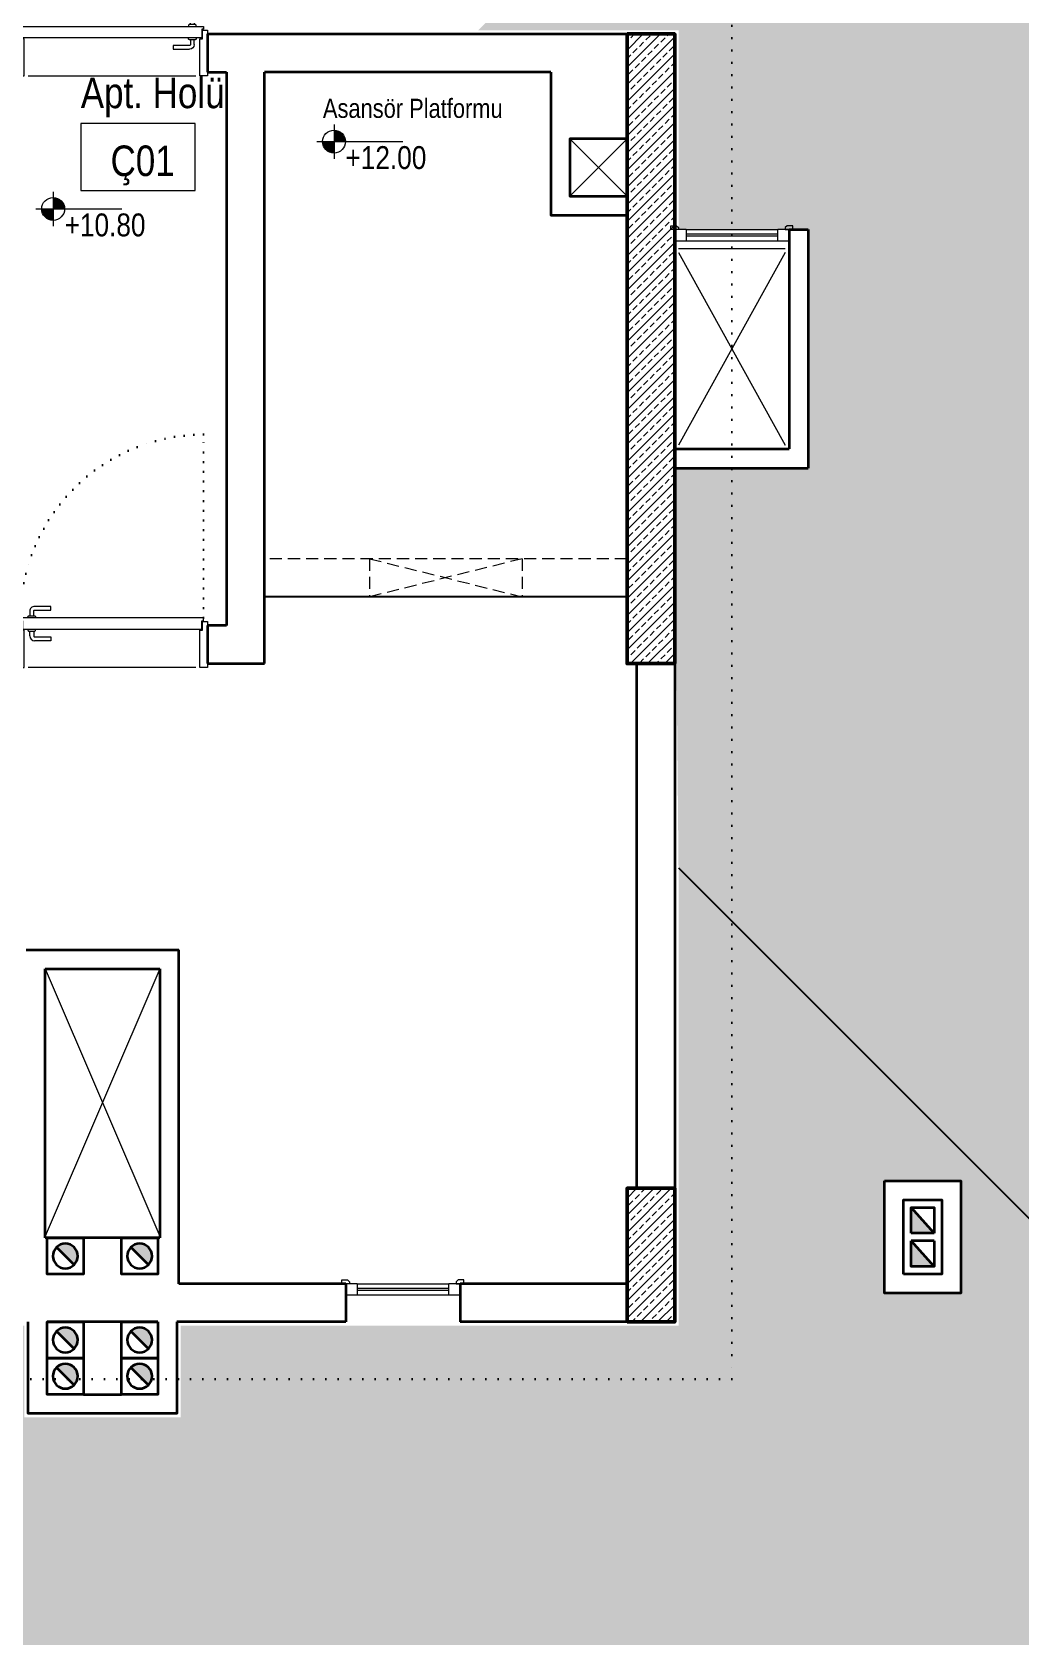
# Model space of a CAD drawing. Header units: millimetres. Extents: x 1852829 to 1882754, y -270850 to -231658.
# Drawn here: x 1869726 to 1870244, y -264353 to -263513 of the extents above; entities that cross this region are included whole.
import ezdxf
from ezdxf.enums import TextEntityAlignment as Align

# ---------------------------------------------------------------- set-up
doc = ezdxf.new("R2010")
doc.units = ezdxf.units.MM
for name, pattern in [('DOT', [0.25, 0, -0.25]), ('izdüşüm arka', [3.175, 0, -3.175]), ('izdüşüm ön', [9.525, 6.35, -3.175])]:
    doc.linetypes.add(name, pattern=pattern)
for name, color, linetype, lineweight in [('a_ba', 6, 'Continuous', 50), ('a_doğrama', 251, 'Continuous', 20), ('a_duvar', 251, 'Continuous', 35), ('a_görünüş', 32, 'Continuous', 25), ('a_görünüş_ince', 8, 'Continuous', 20), ('a_hatch_ba', 252, 'Continuous', 13), ('a_hatch_misc', 251, 'Continuous', 15), ('a_izdüşüm_arka', 251, 'izdüşüm arka', 30), ('a_izdüşüm_ön', 6, 'izdüşüm ön', 9), ('a_not_kot', 251, 'Continuous', 13), ('a_not_mahal', 253, 'Continuous', 5), ('a_not_misc', 144, 'Continuous', 5), ('a_not_text', 7, 'Continuous', 13)]:
    doc.layers.add(name, color=color, linetype=linetype, lineweight=lineweight)
doc.styles.get("Standard").update_dxf_attribs({"font": 'ARIALN.TTF'})

# ---------------------------------------------------------------- blocks, each defined once
blk = doc.blocks.new('M1')
at = {"layer": 'a_doğrama', "linetype": 'Continuous'}
for p, q in [((-24, 6), (-30, 6)), ((-30, 0), (-30, 6)), ((-24, 0), (-30, 0)), ((-24, 0), (-24, 6)), ((30, 6), (24, 6)), ((24, 6), (24, 0)), ((30, 0), (30, 6)), ((30, 0), (24, 0))]:
    blk.add_line(p, q, dxfattribs=at)
at = {"layer": 'a_doğrama'}
for p, q in [((24, 3.5), (-24, 3.5)), ((24, 2.5), (-24, 2.5))]:
    blk.add_line(p, q, dxfattribs=at)
for points in [[(-28, -1), (-28, 0), (-32, 0), (-32, -2), (-29, -2)], [(28, -1), (28, 0), (32, 0), (32, -2), (29, -2)]]:
    blk.add_lwpolyline(points, close=True, dxfattribs=at)
at = {"layer": 'a_görünüş_ince'}
for p, q in [((24, 6), (-24, 6)), ((-24, 0), (24, 0))]:
    blk.add_line(p, q, dxfattribs=at)
blk = doc.blocks.new('baca_şönt')
at = {"layer": 'a_duvar'}
h = blk.add_hatch(color=256, dxfattribs=at)
h.dxf.hatch_style = 1
h.paths.add_polyline_path([(21.5, -5), (21.5, -17), (35, -17)])
h.paths.add_polyline_path([(4, -5), (4, -17), (17.5, -17)])
for p, q in [((4, -5), (17.5, -17)), ((17.5, -5), (17.5, -17)), ((21.5, -5), (21.5, -17)), ((21.5, -5), (35, -17))]:
    blk.add_line(p, q, dxfattribs=at)
blk.add_lwpolyline([(0, -21), (39, -21), (39, -1), (0, -1)], close=True, dxfattribs=at)
for points in [[(17.5, -5), (4, -5), (4, -17), (17.5, -17)], [(21.5, -17), (35, -17), (35, -5), (21.5, -5)]]:
    blk.add_lwpolyline(points, dxfattribs=at)
blk = doc.blocks.new('baca_müstakil')
at = {"layer": 'a_duvar'}
h = blk.add_hatch(color=256, dxfattribs=at)
h.dxf.hatch_style = 1
h.paths.add_polyline_path([(4.9, -4.9, 0.198912), (3, -9.5, 0.668179), (14.1, -14.1)])
blk.add_line((4.9, -4.9), (14.1, -14.1), dxfattribs=at)
blk.add_lwpolyline([(0, -19), (19, -19), (19, 0), (0, 0)], close=True, dxfattribs=at)
blk.add_circle((9.5, -9.5), 6.5, dxfattribs=at)
blk = doc.blocks.new('K1')
at = {"layer": 'a_doğrama', "color": 251}
for points in [[(-17.5, -2.5), (-22, -2.5), (-22, 0), (2, 0), (2, -4), (-17.5, -4), (-17.5, -2.5)], [(-27.5, -93.1), (-25, -93.1)], [(-17.5, -97.5), (-22, -97.5), (-22, -100), (2, -100), (2, -96), (-17.5, -96), (-17.5, -97.5)], [(-14.5, -93.1), (-17, -93.1)]]:
    blk.add_lwpolyline(points, dxfattribs=at)
blk.add_lwpolyline([(-18, -14), (-18, -4), (-18, -3), (-22.5, -3), (-22.5, -2.5), (-22.5, -2), (-24, -2), (-24, -2.5), (-24, -12.5), (-24, -88), (-24, -97.5), (-24, -98), (-22.5, -98), (-22.5, -97.5), (-22.5, -97), (-18, -97), (-18, -96), (-18, -86.5)], close=True, dxfattribs=at)
for points in [[(-25, -91.1), (-27.5, -91.1, -0.414214), (-28, -90.6), (-28, -82.1), (-30, -82.1), (-30, -90.6)], [(-17, -91.1), (-14.5, -91.1, 0.414214), (-14, -90.6), (-14, -82.1), (-12, -82.1), (-12, -90.6)], [(-24, -94.1), (-24.5, -94.1, -0.414214), (-25, -93.6), (-25, -90.6, -0.414214), (-24.5, -90.1), (-24, -90.1)], [(-18, -94.1), (-17.5, -94.1, 0.414214), (-17, -93.6), (-17, -90.6, 0.414214), (-17.5, -90.1), (-18, -90.1)]]:
    blk.add_lwpolyline(points, format="xyb", dxfattribs=at)
for centre, start, end in [((-27.5, -90.6), 180, 270), ((-14.5, -90.6), 270, 0)]:
    blk.add_arc(centre, 2.5, start, end, dxfattribs=at)
at = {"layer": 'a_görünüş_ince', "color": 251}
blk.add_line((2, -6), (2, -94), dxfattribs=at)
at = {"layer": 'a_izdüşüm_arka', "color": 251, "linetype": 'DOT', "ltscale": 20}
blk.add_line((-24, -2), (-120, -2), dxfattribs=at)
blk.add_arc((-24, -2), 96, 180, 270, dxfattribs=at)
blk = doc.blocks.new('sembol_kot')
at = {"layer": 'a_not_kot'}
for points in [[(0, 10), (0, 0), (10, 0, 0.414214)], [(0, 0), (-10, 0, 0.414214), (0, -10)]]:
    blk.add_hatch(color=256, dxfattribs=at).paths.add_polyline_path(points)
for p, q in [((0, 15), (0, -15)), ((-15, 0), (60, 0))]:
    blk.add_line(p, q, dxfattribs=at)
blk.add_circle((0, 0), 10, dxfattribs=at)

msp = doc.modelspace()

# ---------------------------------------------------------------- hatches: boundary and pattern name
at = {"layer": 'a_hatch_misc', "ltscale": 10}
h = msp.add_hatch(dxfattribs=at)
h.set_pattern_fill('AR-RSHKE', color=256, scale=0.15, angle=90)
h.set_pattern_definition([(90, (-86834.217, -19287.247), (-45.72, 97.155), [22.86, -19.05, 26.67, -11.43, 34.29, -15.24]), (90, (-86836.122, -19264.387), (-45.72, 97.155), [19.05, -72.39, 15.24, -22.86]), (90, (-86831.36, -19218.667), (-45.72, 97.155), [11.43, -118.11]), (180, (-86834.217, -19287.247), (-45.72, -32.385), [43.815, -139.065]), (180, (-86834.217, -19264.387), (-45.72, -32.385), [42.8625, -140.0175]), (180, (-86834.217, -19245.337), (-45.72, -32.385), [40.005, -142.875]), (180, (-86831.36, -19218.667), (-45.72, -32.385), [43.815, -139.065]), (180, (-86831.36, -19207.237), (-45.72, -32.385), [43.815, -139.065]), (180, (-86834.217, -19172.947), (-45.72, -32.385), [41.91, -140.97])])
h.paths.add_polyline_path([(1871002.71, -262468.51), (1869959.71, -263511.51), (1870064.71, -263511.51), (1870064.71, -263616.01), (1870132.71, -263616.01), (1870132.71, -263741.01), (1870062.71, -263741.01), (1870064.71, -263950.51), (1871002.71, -264888.51)])
h.paths.add_polyline_path([(1870747.71, -263242.51), (1870747.71, -263183.51), (1870787.71, -263183.51), (1870787.71, -263242.51)], flags=16)
h.paths.add_polyline_path([(1870360.71, -263637.01), (1870360.71, -263676.01), (1870341.71, -263676.01), (1870341.71, -263720.01), (1870302.71, -263720.01), (1870302.71, -263676.01), (1870302.71, -263637.01)], flags=16)
h.paths.add_polyline_path([(1870748.71, -264178.51), (1870787.71, -264178.51), (1870787.71, -264217.51), (1870748.71, -264217.51)], flags=16)
h = msp.add_hatch(dxfattribs=at)
h.set_pattern_fill('AR-RSHKE', color=256, scale=0.15)
h.set_pattern_definition([(0, (-86834.217, -19287.247), (97.155, 45.72), [22.86, -19.05, 26.67, -11.43, 34.29, -15.24]), (0, (-86811.357, -19285.34), (97.155, 45.72), [19.05, -72.39, 15.24, -22.86]), (0, (-86765.637, -19290.104), (97.155, 45.72), [11.43, -118.11]), (90, (-86834.217, -19287.247), (-32.385, 45.72), [43.815, -139.065]), (90, (-86811.357, -19287.247), (-32.385, 45.72), [42.8625, -140.0175]), (90, (-86792.307, -19287.247), (-32.385, 45.72), [40.005, -142.875]), (90, (-86765.637, -19290.104), (-32.385, 45.72), [43.815, -139.065]), (90, (-86754.207, -19290.104), (-32.385, 45.72), [43.815, -139.065]), (90, (-86719.917, -19287.247), (-32.385, 45.72), [41.91, -140.97])])
h.paths.add_polyline_path([(1870064.71, -263950.51), (1870064.71, -264190.51), (1869803.71, -264190.51), (1869803.71, -264238.51), (1869721.71, -264238.51), (1869721.71, -264190.51), (1869385.71, -264190.51), (1869385.71, -264025.51), (1868522.71, -264888.51), (1871002.71, -264888.51)])
h.paths.add_polyline_path([(1870172.71, -264173.51), (1870172.71, -264114.51), (1870212.71, -264114.51), (1870212.71, -264173.51)], flags=16)
h.paths.add_polyline_path([(1869352.71, -264173.51), (1869312.71, -264173.51), (1869312.71, -264114.51), (1869352.71, -264114.51)], flags=16)

# ---------------------------------------------------------------- linework, layer by layer
at = {"layer": 'a_ba', "color": 253}
for points in [[(1870037.71, -263513.51), (1870062.71, -263513.51), (1870062.71, -263843.51), (1870037.71, -263843.51), (1870037.71, -263818.51), (1870037.71, -263818.51), (1870037.71, -263538.51), (1870037.71, -263538.51)], [(1870037.71, -264188.51), (1870062.71, -264188.51), (1870062.71, -264118.51), (1870037.71, -264118.51)]]:
    msp.add_lwpolyline(points, close=True, dxfattribs=at)
at = {"layer": 'a_duvar'}
for p, q in [((1869827.71, -263533.51), (1869827.71, -263823.51)), ((1869847.71, -263843.51), (1869847.71, -263533.51)), ((1869997.71, -263533.51), (1869847.71, -263533.51)), ((1870037.71, -263568.51), (1870037.71, -263788.51)), ((1870062.71, -263616.01), (1870062.71, -263616.01)), ((1870122.71, -263616.01), (1870122.71, -263731.01)), ((1870132.71, -263616.01), (1870132.71, -263741.01)), ((1870062.71, -263721.01), (1870062.71, -263721.01)), ((1870062.71, -263741.01), (1870062.71, -263741.01)), ((1869827.71, -263823.51), (1869817.71, -263823.51)), ((1869817.71, -263843.51), (1869847.71, -263843.51)), ((1869722.71, -263993.51), (1869802.71, -263993.51)), ((1869802.71, -264168.51), (1869802.71, -263993.51)), ((1869732.71, -264003.51), (1869792.71, -264003.51)), ((1869732.71, -264144.51), (1869732.71, -264003.51)), ((1869792.71, -264003.51), (1869792.71, -264144.51))]:
    msp.add_line(p, q, dxfattribs=at)
for points in [[(1869817.71, -263513.51), (1870037.71, -263513.51)], [(1869817.71, -263513.51), (1869817.71, -263533.51)], [(1869817.71, -263533.51), (1869827.71, -263533.51)], [(1869997.71, -263533.51), (1869997.71, -263608.51), (1870037.71, -263608.51)], [(1870037.71, -263568.51), (1870007.71, -263568.51), (1870007.71, -263598.51), (1870037.71, -263598.51)], [(1870122.71, -263616.01), (1870132.71, -263616.01)], [(1870062.71, -263731.01), (1870122.71, -263731.01)], [(1870062.71, -263741.01), (1870132.71, -263741.01)], [(1869817.71, -263823.51), (1869817.71, -263843.51)], [(1870042.71, -263843.51), (1870042.71, -264118.51)], [(1870062.71, -263843.52), (1870062.71, -264118.51)], [(1869792.71, -264144.51), (1869732.71, -264144.51)], [(1869890.21, -264168.51), (1869802.71, -264168.51)], [(1869890.21, -264168.51), (1869890.21, -264188.51)], [(1870037.71, -264168.51), (1869950.21, -264168.51)], [(1869950.21, -264168.51), (1869950.21, -264188.51)], [(1869801.71, -264188.51), (1869801.71, -264236.51), (1869723.71, -264236.51), (1869723.71, -264188.51)], [(1869791.71, -264188.51), (1869733.71, -264188.51)], [(1869890.21, -264188.51), (1869801.71, -264188.51)], [(1870037.71, -264188.51), (1869950.21, -264188.51)], [(1869752.71, -264226.51), (1869772.71, -264226.51)]]:
    msp.add_lwpolyline(points, dxfattribs=at)
msp.add_lwpolyline([(1870172.71, -264114.51), (1870212.71, -264114.51), (1870212.71, -264173.51), (1870172.71, -264173.51)], close=True, dxfattribs=at)
at = {"layer": 'a_görünüş', "color": 251}
for p, q in [((1870037.71, -263808.51), (1869847.71, -263808.51)), ((1870062.71, -263948.51), (1870062.71, -263948.51)), ((1870064.71, -263950.51), (1871002.71, -264888.51))]:
    msp.add_line(p, q, dxfattribs=at)
at = {"layer": 'a_görünüş_ince'}
msp.add_lwpolyline([(1870064.71, -263626.01), (1870120.71, -263626.01)], dxfattribs=at)
at = {"layer": 'a_hatch_ba', "linetype": 'Continuous'}
for p, q in [((1870037.71, -263522), (1870046.2, -263513.51)), ((1870037.71, -263530.98), (1870055.18, -263513.51)), ((1870039.68, -263515.54), (1870041.71, -263513.51)), ((1870058.76, -263514.42), (1870059.67, -263513.51)), ((1870037.71, -263539.96), (1870062.71, -263514.96)), ((1870037.71, -263517.51), (1870038.55, -263516.66)), ((1870040.8, -263523.4), (1870043.04, -263521.15)), ((1870044.17, -263520.03), (1870046.41, -263517.79)), ((1870047.53, -263516.66), (1870049.78, -263514.42)), ((1870052.02, -263521.15), (1870054.27, -263518.91)), ((1870055.39, -263517.79), (1870057.64, -263515.54)), ((1870059.88, -263522.28), (1870062.13, -263520.03)), ((1870037.71, -263548.94), (1870062.71, -263523.94)), ((1870037.71, -263526.49), (1870039.68, -263524.52)), ((1870041.92, -263531.26), (1870044.17, -263529.01)), ((1870045.29, -263527.89), (1870047.53, -263525.64)), ((1870048.66, -263524.52), (1870050.9, -263522.28)), ((1870049.78, -263532.38), (1870052.02, -263530.13)), ((1870053.15, -263529.01), (1870055.39, -263526.77)), ((1870056.51, -263525.64), (1870058.76, -263523.4)), ((1870061, -263530.13), (1870062.71, -263528.43)), ((1870037.71, -263557.92), (1870062.71, -263532.92)), ((1870038.55, -263534.62), (1870040.8, -263532.38)), ((1870043.04, -263539.11), (1870045.29, -263536.87)), ((1870046.41, -263535.75), (1870048.66, -263533.5)), ((1870050.9, -263540.24), (1870053.15, -263537.99)), ((1870054.27, -263536.87), (1870056.51, -263534.62)), ((1870057.64, -263533.5), (1870059.88, -263531.26)), ((1870062.13, -263537.99), (1870062.71, -263537.41)), ((1870037.71, -263566.9), (1870062.71, -263541.9)), ((1870037.71, -263544.45), (1870038.55, -263543.6)), ((1870039.68, -263542.48), (1870041.92, -263540.24)), ((1870044.17, -263546.97), (1870046.41, -263544.73)), ((1870047.53, -263543.6), (1870049.78, -263541.36)), ((1870052.02, -263548.09), (1870054.27, -263545.85)), ((1870055.39, -263544.73), (1870057.64, -263542.48)), ((1870058.76, -263541.36), (1870061, -263539.11)), ((1870059.88, -263549.22), (1870062.13, -263546.97)), ((1870037.71, -263575.88), (1870062.71, -263550.88)), ((1870037.71, -263553.43), (1870039.68, -263551.46)), ((1870040.8, -263550.34), (1870043.04, -263548.09)), ((1870045.29, -263554.83), (1870047.53, -263552.58)), ((1870048.66, -263551.46), (1870050.9, -263549.22)), ((1870053.15, -263555.95), (1870055.39, -263553.71)), ((1870056.51, -263552.58), (1870058.76, -263550.34)), ((1870061, -263557.07), (1870062.71, -263555.37)), ((1870037.71, -263584.86), (1870062.71, -263559.86)), ((1870038.55, -263561.56), (1870040.8, -263559.32)), ((1870041.92, -263558.2), (1870044.17, -263555.95)), ((1870043.04, -263566.05), (1870045.29, -263563.81)), ((1870046.41, -263562.69), (1870048.66, -263560.44)), ((1870049.78, -263559.32), (1870052.02, -263557.07)), ((1870054.27, -263563.81), (1870056.51, -263561.56)), ((1870057.64, -263560.44), (1870059.88, -263558.2)), ((1870037.71, -263593.84), (1870062.71, -263568.84)), ((1870037.71, -263571.39), (1870038.55, -263570.54)), ((1870039.68, -263569.42), (1870041.92, -263567.18)), ((1870044.17, -263573.91), (1870046.41, -263571.67)), ((1870047.53, -263570.54), (1870049.78, -263568.3)), ((1870050.9, -263567.18), (1870053.15, -263564.93)), ((1870055.39, -263571.67), (1870057.64, -263569.42)), ((1870058.76, -263568.3), (1870061, -263566.05)), ((1870062.13, -263564.93), (1870062.71, -263564.35)), ((1870037.71, -263602.82), (1870062.71, -263577.82)), ((1870037.71, -263580.37), (1870039.68, -263578.4)), ((1870040.8, -263577.28), (1870043.04, -263575.03)), ((1870045.29, -263581.77), (1870047.53, -263579.52)), ((1870048.66, -263578.4), (1870050.9, -263576.16)), ((1870052.02, -263575.03), (1870054.27, -263572.79)), ((1870053.15, -263582.89), (1870055.39, -263580.65)), ((1870056.51, -263579.52), (1870058.76, -263577.28)), ((1870059.88, -263576.16), (1870062.13, -263573.91)), ((1870037.71, -263611.8), (1870062.71, -263586.8)), ((1870038.55, -263588.51), (1870040.8, -263586.26)), ((1870041.92, -263585.14), (1870044.17, -263582.89)), ((1870046.41, -263589.63), (1870048.66, -263587.38)), ((1870049.78, -263586.26), (1870052.02, -263584.02)), ((1870054.27, -263590.75), (1870056.51, -263588.51)), ((1870057.64, -263587.38), (1870059.88, -263585.14)), ((1870061, -263584.02), (1870062.71, -263582.31)), ((1870037.71, -263620.78), (1870062.71, -263595.78)), ((1870037.71, -263598.33), (1870038.55, -263597.49)), ((1870039.68, -263596.36), (1870041.92, -263594.12)), ((1870043.04, -263593), (1870045.29, -263590.75)), ((1870047.53, -263597.49), (1870049.78, -263595.24)), ((1870050.9, -263594.12), (1870053.15, -263591.87)), ((1870055.39, -263598.61), (1870057.64, -263596.36)), ((1870058.76, -263595.24), (1870061, -263593)), ((1870062.13, -263591.87), (1870062.71, -263591.29)), ((1870037.71, -263629.76), (1870062.71, -263604.76)), ((1870037.71, -263607.31), (1870039.68, -263605.34)), ((1870040.8, -263604.22), (1870043.04, -263601.98)), ((1870044.17, -263600.85), (1870046.41, -263598.61)), ((1870048.66, -263605.34), (1870050.9, -263603.1)), ((1870052.02, -263601.98), (1870054.27, -263599.73)), ((1870056.51, -263606.47), (1870058.76, -263604.22)), ((1870059.88, -263603.1), (1870062.13, -263600.85)), ((1870037.71, -263638.74), (1870062.71, -263613.74)), ((1870038.55, -263615.45), (1870040.8, -263613.2)), ((1870041.92, -263612.08), (1870044.17, -263609.83)), ((1870045.29, -263608.71), (1870047.53, -263606.47)), ((1870046.41, -263616.57), (1870048.66, -263614.32)), ((1870049.78, -263613.2), (1870052.02, -263610.96)), ((1870053.15, -263609.83), (1870055.39, -263607.59)), ((1870057.64, -263614.32), (1870059.88, -263612.08)), ((1870061, -263610.96), (1870062.71, -263609.25)), ((1870037.71, -263647.72), (1870062.71, -263622.72)), ((1870039.68, -263623.3), (1870041.92, -263621.06)), ((1870043.04, -263619.94), (1870045.29, -263617.69)), ((1870047.53, -263624.43), (1870049.78, -263622.18)), ((1870050.9, -263621.06), (1870053.15, -263618.81)), ((1870054.27, -263617.69), (1870056.51, -263615.45)), ((1870058.76, -263622.18), (1870061, -263619.94)), ((1870062.13, -263618.81), (1870062.71, -263618.23)), ((1870037.71, -263625.27), (1870038.55, -263624.43)), ((1870040.8, -263631.16), (1870043.04, -263628.92)), ((1870044.17, -263627.79), (1870046.41, -263625.55)), ((1870048.66, -263632.28), (1870050.9, -263630.04)), ((1870052.02, -263628.92), (1870054.27, -263626.67)), ((1870055.39, -263625.55), (1870057.64, -263623.3)), ((1870056.51, -263633.41), (1870058.76, -263631.16)), ((1870059.88, -263630.04), (1870062.13, -263627.79)), ((1870037.71, -263656.7), (1870062.71, -263631.7)), ((1870037.71, -263634.25), (1870039.68, -263632.28)), ((1870041.92, -263639.02), (1870044.17, -263636.77)), ((1870045.29, -263635.65), (1870047.53, -263633.41)), ((1870049.78, -263640.14), (1870052.02, -263637.9)), ((1870053.15, -263636.77), (1870055.39, -263634.53)), ((1870057.64, -263641.26), (1870059.88, -263639.02)), ((1870061, -263637.9), (1870062.71, -263636.19)), ((1870037.71, -263665.68), (1870062.71, -263640.68)), ((1870038.55, -263642.39), (1870040.8, -263640.14)), ((1870039.68, -263650.24), (1870041.92, -263648)), ((1870043.04, -263646.88), (1870045.29, -263644.63)), ((1870046.41, -263643.51), (1870048.66, -263641.26)), ((1870050.9, -263648), (1870053.15, -263645.75)), ((1870054.27, -263644.63), (1870056.51, -263642.39)), ((1870058.76, -263649.12), (1870061, -263646.88)), ((1870062.13, -263645.75), (1870062.71, -263645.17)), ((1870037.71, -263674.66), (1870062.71, -263649.66)), ((1870037.71, -263652.21), (1870038.55, -263651.37)), ((1870040.8, -263658.1), (1870043.04, -263655.86)), ((1870044.17, -263654.73), (1870046.41, -263652.49)), ((1870047.53, -263651.37), (1870049.78, -263649.12)), ((1870052.02, -263655.86), (1870054.27, -263653.61)), ((1870055.39, -263652.49), (1870057.64, -263650.24)), ((1870059.88, -263656.98), (1870062.13, -263654.73)), ((1870037.71, -263683.64), (1870062.71, -263658.64)), ((1870037.71, -263661.19), (1870039.68, -263659.22)), ((1870041.92, -263665.96), (1870044.17, -263663.71)), ((1870045.29, -263662.59), (1870047.53, -263660.35)), ((1870048.66, -263659.22), (1870050.9, -263656.98)), ((1870049.78, -263667.08), (1870052.02, -263664.84)), ((1870053.15, -263663.71), (1870055.39, -263661.47)), ((1870056.51, -263660.35), (1870058.76, -263658.1)), ((1870061, -263664.84), (1870062.71, -263663.13)), ((1870037.71, -263692.62), (1870062.71, -263667.62)), ((1870038.55, -263669.33), (1870040.8, -263667.08)), ((1870043.04, -263673.82), (1870045.29, -263671.57)), ((1870046.41, -263670.45), (1870048.66, -263668.21)), ((1870050.9, -263674.94), (1870053.15, -263672.7)), ((1870054.27, -263671.57), (1870056.51, -263669.33)), ((1870057.64, -263668.21), (1870059.88, -263665.96)), ((1870062.13, -263672.7), (1870062.71, -263672.11)), ((1870037.71, -263701.6), (1870062.71, -263676.6)), ((1870037.71, -263679.15), (1870038.55, -263678.31)), ((1870039.68, -263677.19), (1870041.92, -263674.94)), ((1870044.17, -263681.68), (1870046.41, -263679.43)), ((1870047.53, -263678.31), (1870049.78, -263676.06)), ((1870052.02, -263682.8), (1870054.27, -263680.55)), ((1870055.39, -263679.43), (1870057.64, -263677.19)), ((1870058.76, -263676.06), (1870061, -263673.82)), ((1870059.88, -263683.92), (1870062.13, -263681.68)), ((1870037.71, -263710.58), (1870062.71, -263685.58)), ((1870037.71, -263688.13), (1870039.68, -263686.17)), ((1870040.8, -263685.04), (1870043.04, -263682.8)), ((1870045.29, -263689.53), (1870047.53, -263687.29)), ((1870048.66, -263686.17), (1870050.9, -263683.92)), ((1870053.15, -263690.66), (1870055.39, -263688.41)), ((1870056.51, -263687.29), (1870058.76, -263685.04)), ((1870061, -263691.78), (1870062.71, -263690.07)), ((1870037.71, -263719.56), (1870062.71, -263694.56)), ((1870038.55, -263696.27), (1870040.8, -263694.02)), ((1870041.92, -263692.9), (1870044.17, -263690.66)), ((1870043.04, -263700.76), (1870045.29, -263698.51)), ((1870046.41, -263697.39), (1870048.66, -263695.15)), ((1870049.78, -263694.02), (1870052.02, -263691.78)), ((1870054.27, -263698.51), (1870056.51, -263696.27)), ((1870057.64, -263695.15), (1870059.88, -263692.9)), ((1870037.71, -263728.54), (1870062.71, -263703.54)), ((1870037.71, -263706.09), (1870038.55, -263705.25)), ((1870039.68, -263704.13), (1870041.92, -263701.88)), ((1870044.17, -263708.62), (1870046.41, -263706.37)), ((1870047.53, -263705.25), (1870049.78, -263703)), ((1870050.9, -263701.88), (1870053.15, -263699.64)), ((1870055.39, -263706.37), (1870057.64, -263704.13)), ((1870058.76, -263703), (1870061, -263700.76)), ((1870062.13, -263699.64), (1870062.71, -263699.05)), ((1870037.71, -263737.52), (1870062.71, -263712.52)), ((1870037.71, -263715.07), (1870039.68, -263713.11)), ((1870040.8, -263711.98), (1870043.04, -263709.74)), ((1870045.29, -263716.47), (1870047.53, -263714.23)), ((1870048.66, -263713.11), (1870050.9, -263710.86)), ((1870052.02, -263709.74), (1870054.27, -263707.49)), ((1870053.15, -263717.6), (1870055.39, -263715.35)), ((1870056.51, -263714.23), (1870058.76, -263711.98)), ((1870059.88, -263710.86), (1870062.13, -263708.62)), ((1870037.71, -263746.5), (1870062.71, -263721.5)), ((1870038.55, -263723.21), (1870040.8, -263720.96)), ((1870041.92, -263719.84), (1870044.17, -263717.6)), ((1870046.41, -263724.33), (1870048.66, -263722.09)), ((1870049.78, -263720.96), (1870052.02, -263718.72)), ((1870054.27, -263725.45), (1870056.51, -263723.21)), ((1870057.64, -263722.09), (1870059.88, -263719.84)), ((1870061, -263718.72), (1870062.71, -263717.01)), ((1870037.71, -263755.48), (1870062.71, -263730.48)), ((1870037.71, -263733.03), (1870038.55, -263732.19)), ((1870039.68, -263731.07), (1870041.92, -263728.82)), ((1870043.04, -263727.7), (1870045.29, -263725.45)), ((1870047.53, -263732.19), (1870049.78, -263729.94)), ((1870050.9, -263728.82), (1870053.15, -263726.58)), ((1870055.39, -263733.31), (1870057.64, -263731.07)), ((1870058.76, -263729.94), (1870061, -263727.7)), ((1870062.13, -263726.58), (1870062.71, -263725.99)), ((1870037.71, -263764.46), (1870062.71, -263739.46)), ((1870037.71, -263742.01), (1870039.68, -263740.05)), ((1870040.8, -263738.92), (1870043.04, -263736.68)), ((1870044.17, -263735.56), (1870046.41, -263733.31)), ((1870048.66, -263740.05), (1870050.9, -263737.8)), ((1870052.02, -263736.68), (1870054.27, -263734.43)), ((1870056.51, -263741.17), (1870058.76, -263738.92)), ((1870059.88, -263737.8), (1870062.13, -263735.56)), ((1870037.71, -263773.44), (1870062.71, -263748.45)), ((1870038.55, -263750.15), (1870040.8, -263747.9)), ((1870041.92, -263746.78), (1870044.17, -263744.54)), ((1870045.29, -263743.41), (1870047.53, -263741.17)), ((1870046.41, -263751.27), (1870048.66, -263749.03)), ((1870049.78, -263747.9), (1870052.02, -263745.66)), ((1870053.15, -263744.54), (1870055.39, -263742.29)), ((1870057.64, -263749.03), (1870059.88, -263746.78)), ((1870061, -263745.66), (1870062.71, -263743.96)), ((1870037.71, -263782.42), (1870062.71, -263757.43)), ((1870039.68, -263758.01), (1870041.92, -263755.76)), ((1870043.04, -263754.64), (1870045.29, -263752.39)), ((1870047.53, -263759.13), (1870049.78, -263756.89)), ((1870050.9, -263755.76), (1870053.15, -263753.52)), ((1870054.27, -263752.39), (1870056.51, -263750.15)), ((1870058.76, -263756.89), (1870061, -263754.64)), ((1870062.13, -263753.52), (1870062.71, -263752.94)), ((1870037.71, -263759.97), (1870038.55, -263759.13)), ((1870040.8, -263765.87), (1870043.04, -263763.62)), ((1870044.17, -263762.5), (1870046.41, -263760.25)), ((1870048.66, -263766.99), (1870050.9, -263764.74)), ((1870052.02, -263763.62), (1870054.27, -263761.38)), ((1870055.39, -263760.25), (1870057.64, -263758.01)), ((1870056.51, -263768.11), (1870058.76, -263765.87)), ((1870059.88, -263764.74), (1870062.13, -263762.5)), ((1870037.71, -263791.4), (1870062.71, -263766.41)), ((1870037.71, -263768.95), (1870039.68, -263766.99)), ((1870041.92, -263773.72), (1870044.17, -263771.48)), ((1870045.29, -263770.36), (1870047.53, -263768.11)), ((1870049.78, -263774.85), (1870052.02, -263772.6)), ((1870053.15, -263771.48), (1870055.39, -263769.23)), ((1870057.64, -263775.97), (1870059.88, -263773.72)), ((1870061, -263772.6), (1870062.71, -263770.9)), ((1870037.71, -263800.38), (1870062.71, -263775.39)), ((1870038.55, -263777.09), (1870040.8, -263774.85)), ((1870039.68, -263784.95), (1870041.92, -263782.7)), ((1870043.04, -263781.58), (1870045.29, -263779.34)), ((1870046.41, -263778.21), (1870048.66, -263775.97)), ((1870050.9, -263782.7), (1870053.15, -263780.46)), ((1870054.27, -263779.34), (1870056.51, -263777.09)), ((1870058.76, -263783.83), (1870061, -263781.58)), ((1870062.13, -263780.46), (1870062.71, -263779.88)), ((1870037.71, -263809.36), (1870062.71, -263784.37)), ((1870037.71, -263786.91), (1870038.55, -263786.07)), ((1870040.8, -263792.81), (1870043.04, -263790.56)), ((1870044.17, -263789.44), (1870046.41, -263787.19)), ((1870047.53, -263786.07), (1870049.78, -263783.83)), ((1870052.02, -263790.56), (1870054.27, -263788.32)), ((1870055.39, -263787.19), (1870057.64, -263784.95)), ((1870059.88, -263791.68), (1870062.13, -263789.44)), ((1870037.71, -263818.34), (1870062.71, -263793.35)), ((1870037.71, -263795.89), (1870039.68, -263793.93)), ((1870041.92, -263800.66), (1870044.17, -263798.42)), ((1870045.29, -263797.3), (1870047.53, -263795.05)), ((1870048.66, -263793.93), (1870050.9, -263791.68)), ((1870049.78, -263801.79), (1870052.02, -263799.54)), ((1870053.15, -263798.42), (1870055.39, -263796.17)), ((1870056.51, -263795.05), (1870058.76, -263792.81)), ((1870061, -263799.54), (1870062.71, -263797.84)), ((1870037.71, -263827.32), (1870062.71, -263802.33)), ((1870038.55, -263804.03), (1870040.8, -263801.79)), ((1870043.04, -263808.52), (1870045.29, -263806.28)), ((1870046.41, -263805.15), (1870048.66, -263802.91)), ((1870050.9, -263809.64), (1870053.15, -263807.4)), ((1870054.27, -263806.28), (1870056.51, -263804.03)), ((1870057.64, -263802.91), (1870059.88, -263800.66)), ((1870062.13, -263807.4), (1870062.71, -263806.82)), ((1870037.71, -263836.31), (1870062.71, -263811.31)), ((1870037.71, -263813.85), (1870038.55, -263813.01)), ((1870039.68, -263811.89), (1870041.92, -263809.64)), ((1870044.17, -263816.38), (1870046.41, -263814.13)), ((1870047.53, -263813.01), (1870049.78, -263810.77)), ((1870052.02, -263817.5), (1870054.27, -263815.26)), ((1870055.39, -263814.13), (1870057.64, -263811.89)), ((1870058.76, -263810.77), (1870061, -263808.52)), ((1870037.71, -263822.83), (1870039.68, -263820.87)), ((1870039.49, -263843.51), (1870062.71, -263820.29)), ((1870040.8, -263819.75), (1870043.04, -263817.5)), ((1870045.29, -263824.24), (1870047.53, -263821.99)), ((1870048.66, -263820.87), (1870050.9, -263818.62)), ((1870053.15, -263825.36), (1870055.39, -263823.11)), ((1870056.51, -263821.99), (1870058.76, -263819.75)), ((1870059.88, -263818.62), (1870062.13, -263816.38)), ((1870061, -263826.48), (1870062.71, -263824.78)), ((1870038.55, -263830.97), (1870040.8, -263828.73)), ((1870041.92, -263827.6), (1870044.17, -263825.36)), ((1870046.41, -263832.09), (1870048.66, -263829.85)), ((1870048.47, -263843.51), (1870062.71, -263829.27)), ((1870049.78, -263828.73), (1870052.02, -263826.48)), ((1870054.27, -263833.22), (1870056.51, -263830.97)), ((1870057.64, -263829.85), (1870059.88, -263827.6)), ((1870037.71, -263840.8), (1870038.55, -263839.95)), ((1870039.68, -263838.83), (1870041.92, -263836.58)), ((1870043.04, -263835.46), (1870045.29, -263833.22)), ((1870044.17, -263843.32), (1870046.41, -263841.07)), ((1870047.53, -263839.95), (1870049.78, -263837.71)), ((1870050.9, -263836.58), (1870053.15, -263834.34)), ((1870055.39, -263841.07), (1870057.64, -263838.83)), ((1870057.45, -263843.51), (1870062.71, -263838.25)), ((1870058.76, -263837.71), (1870061, -263835.46)), ((1870062.13, -263834.34), (1870062.71, -263833.76)), ((1870052.96, -263843.51), (1870054.27, -263842.2)), ((1870061.94, -263843.51), (1870062.13, -263843.32)), ((1870037.71, -264123.67), (1870042.88, -264118.51)), ((1870037.71, -264132.65), (1870051.86, -264118.51)), ((1870037.71, -264141.63), (1870060.84, -264118.51)), ((1870037.71, -264119.18), (1870038.39, -264118.51)), ((1870045.29, -264120.59), (1870047.37, -264118.51)), ((1870037.71, -264150.61), (1870062.71, -264125.61)), ((1870038.55, -264127.32), (1870040.8, -264125.08)), ((1870041.92, -264123.95), (1870044.17, -264121.71)), ((1870046.41, -264128.44), (1870048.66, -264126.2)), ((1870049.78, -264125.08), (1870052.02, -264122.83)), ((1870053.15, -264121.71), (1870055.39, -264119.46)), ((1870054.27, -264129.57), (1870056.51, -264127.32)), ((1870057.64, -264126.2), (1870059.88, -264123.95)), ((1870061, -264122.83), (1870062.71, -264121.12)), ((1870037.71, -264159.6), (1870062.71, -264134.6)), ((1870039.68, -264135.18), (1870041.92, -264132.93)), ((1870043.04, -264131.81), (1870045.29, -264129.57)), ((1870047.53, -264136.3), (1870049.78, -264134.06)), ((1870050.9, -264132.93), (1870053.15, -264130.69)), ((1870055.39, -264137.42), (1870057.64, -264135.18)), ((1870058.76, -264134.06), (1870061, -264131.81)), ((1870062.13, -264130.69), (1870062.71, -264130.11)), ((1870037.71, -264137.14), (1870038.55, -264136.3)), ((1870037.71, -264168.58), (1870062.71, -264143.58)), ((1870037.71, -264146.12), (1870039.68, -264144.16)), ((1870040.8, -264143.04), (1870043.04, -264140.79)), ((1870044.17, -264139.67), (1870046.41, -264137.42)), ((1870048.66, -264144.16), (1870050.9, -264141.91)), ((1870052.02, -264140.79), (1870054.27, -264138.55)), ((1870056.51, -264145.28), (1870058.76, -264143.04)), ((1870059.88, -264141.91), (1870062.13, -264139.67)), ((1870037.71, -264177.56), (1870062.71, -264152.56)), ((1870038.55, -264154.26), (1870040.8, -264152.02)), ((1870041.92, -264150.89), (1870044.17, -264148.65)), ((1870045.29, -264147.53), (1870047.53, -264145.28)), ((1870049.78, -264152.02), (1870052.02, -264149.77)), ((1870053.15, -264148.65), (1870055.39, -264146.4)), ((1870057.64, -264153.14), (1870059.88, -264150.89)), ((1870061, -264149.77), (1870062.71, -264148.07)), ((1870039.68, -264162.12), (1870041.92, -264159.87)), ((1870043.04, -264158.75), (1870045.29, -264156.51)), ((1870046.41, -264155.38), (1870048.66, -264153.14)), ((1870047.53, -264163.24), (1870049.78, -264161)), ((1870050.9, -264159.87), (1870053.15, -264157.63)), ((1870054.27, -264156.51), (1870056.51, -264154.26)), ((1870058.76, -264161), (1870061, -264158.75)), ((1870062.13, -264157.63), (1870062.71, -264157.05)), ((1870037.71, -264186.54), (1870062.71, -264161.54)), ((1870037.71, -264164.09), (1870038.55, -264163.24)), ((1870040.8, -264169.98), (1870043.04, -264167.73)), ((1870044.17, -264166.61), (1870046.41, -264164.36)), ((1870048.66, -264171.1), (1870050.9, -264168.85)), ((1870052.02, -264167.73), (1870054.27, -264165.49)), ((1870055.39, -264164.36), (1870057.64, -264162.12)), ((1870059.88, -264168.85), (1870062.13, -264166.61)), ((1870037.71, -264173.07), (1870039.68, -264171.1)), ((1870041.92, -264177.83), (1870044.17, -264175.59)), ((1870044.72, -264188.51), (1870062.71, -264170.52)), ((1870045.29, -264174.47), (1870047.53, -264172.22)), ((1870049.78, -264178.96), (1870052.02, -264176.71)), ((1870053.15, -264175.59), (1870055.39, -264173.34)), ((1870056.51, -264172.22), (1870058.76, -264169.98)), ((1870057.64, -264180.08), (1870059.88, -264177.83)), ((1870061, -264176.71), (1870062.71, -264175.01)), ((1870038.55, -264181.2), (1870040.8, -264178.96)), ((1870043.04, -264185.69), (1870045.29, -264183.45)), ((1870046.41, -264182.32), (1870048.66, -264180.08)), ((1870050.9, -264186.81), (1870053.15, -264184.57)), ((1870053.7, -264188.51), (1870062.71, -264179.5)), ((1870054.27, -264183.45), (1870056.51, -264181.2)), ((1870058.76, -264187.94), (1870061, -264185.69)), ((1870062.13, -264184.57), (1870062.71, -264183.99)), ((1870040.23, -264188.51), (1870041.92, -264186.81)), ((1870049.21, -264188.51), (1870049.78, -264187.94)), ((1870062.68, -264188.51), (1870062.71, -264188.48))]:
    msp.add_line(p, q, dxfattribs=at)
at = {"layer": 'a_izdüşüm_arka', "ltscale": 2}
msp.add_lwpolyline([(1869357.71, -263483.51), (1870092.71, -263483.51), (1870092.71, -264218.51), (1869357.71, -264218.51)], close=True, dxfattribs=at)
at = {"layer": 'a_izdüşüm_ön', "color": 251}
msp.add_line((1870037.71, -263788.51), (1869847.71, -263788.51), dxfattribs=at)
for points in [[(1869902.71, -263788.51), (1869902.71, -263808.51)], [(1869982.71, -263788.51), (1869902.71, -263808.51)], [(1869902.71, -263788.51), (1869982.71, -263808.51)], [(1869982.71, -263788.51), (1869982.71, -263808.51)]]:
    msp.add_lwpolyline(points, dxfattribs=at)
at = {"layer": 'a_not_mahal'}
msp.add_lwpolyline([(1869811.31, -263560.47), (1869751.31, -263560.47), (1869751.31, -263595.47), (1869811.31, -263595.47)], close=True, dxfattribs=at)
at = {"layer": 'a_not_misc'}
for points in [[(1870007.71, -263598.51), (1870037.71, -263568.51)], [(1870007.71, -263568.51), (1870037.71, -263598.51)], [(1870120.71, -263628.01), (1870064.71, -263729.01)], [(1870064.71, -263628.01), (1870120.71, -263729.01)], [(1869732.69, -264003.51), (1869792.71, -264143.51)], [(1869792.71, -264003.51), (1869732.71, -264143.51)]]:
    msp.add_lwpolyline(points, dxfattribs=at)

# ---------------------------------------------------------------- block references
at = {"layer": 'a_doğrama', "xscale": -1, "rotation": 180}
for p in [(1870092.71, -263616.01), (1869920.21, -264168.51)]:
    msp.add_blockref('M1', p, dxfattribs=at)
at = {"layer": 'a_duvar', "xscale": 0.6, "yscale": 0.6, "zscale": 0.6}
for p in [(1869884.08, -263569.89), (1869736.82, -263605.18)]:
    msp.add_blockref('sembol_kot', p, dxfattribs=at)
at = {"layer": 'a_duvar', "xscale": -1}
for name, p, rotation in [('baca_şönt', (1870203.71, -264163.51), 270.0000000000001), ('baca_müstakil', (1869733.71, -264144.51), 90), ('baca_müstakil', (1869772.71, -264144.51), 90), ('baca_müstakil', (1869733.71, -264188.51), 90), ('baca_müstakil', (1869772.71, -264188.51), 90), ('baca_müstakil', (1869733.71, -264207.51), 90), ('baca_müstakil', (1869772.71, -264207.51), 90)]:
    msp.add_blockref(name, p, dxfattribs=dict(at, rotation=rotation))
at = {"layer": 'a_izdüşüm_arka', "ltscale": 5, "xscale": -1, "rotation": 90.00079631210929}
msp.add_blockref('K1', (1869717.71, -263533.51), dxfattribs=at)
at = {"layer": 'a_izdüşüm_arka', "ltscale": 5, "rotation": 269.9992036878907}
msp.add_blockref('K1', (1869817.71, -263843.51), dxfattribs=at)

# ---------------------------------------------------------------- texts
at = {"layer": 'a_not_kot'}
for s, p in [('+12.00', (1869890.08, -263584.29)), ('+10.80', (1869742.82, -263619.58))]:
    msp.add_text(s, height=12, dxfattribs=at).set_placement(p)
at = {"layer": 'a_not_mahal'}
msp.add_text('Apt. Holü', height=16, dxfattribs=at).set_placement((1869751.31, -263552.38))
msp.add_text('Ç01', height=16, rotation=360, dxfattribs=at).set_placement((1869783.74, -263587.97), align=Align.CENTER)
at = {"layer": 'a_not_text'}
msp.add_text('Asansör Platformu', height=10, dxfattribs=at).set_placement((1869878.27, -263557.47))

doc.saveas('drawing.dxf')
